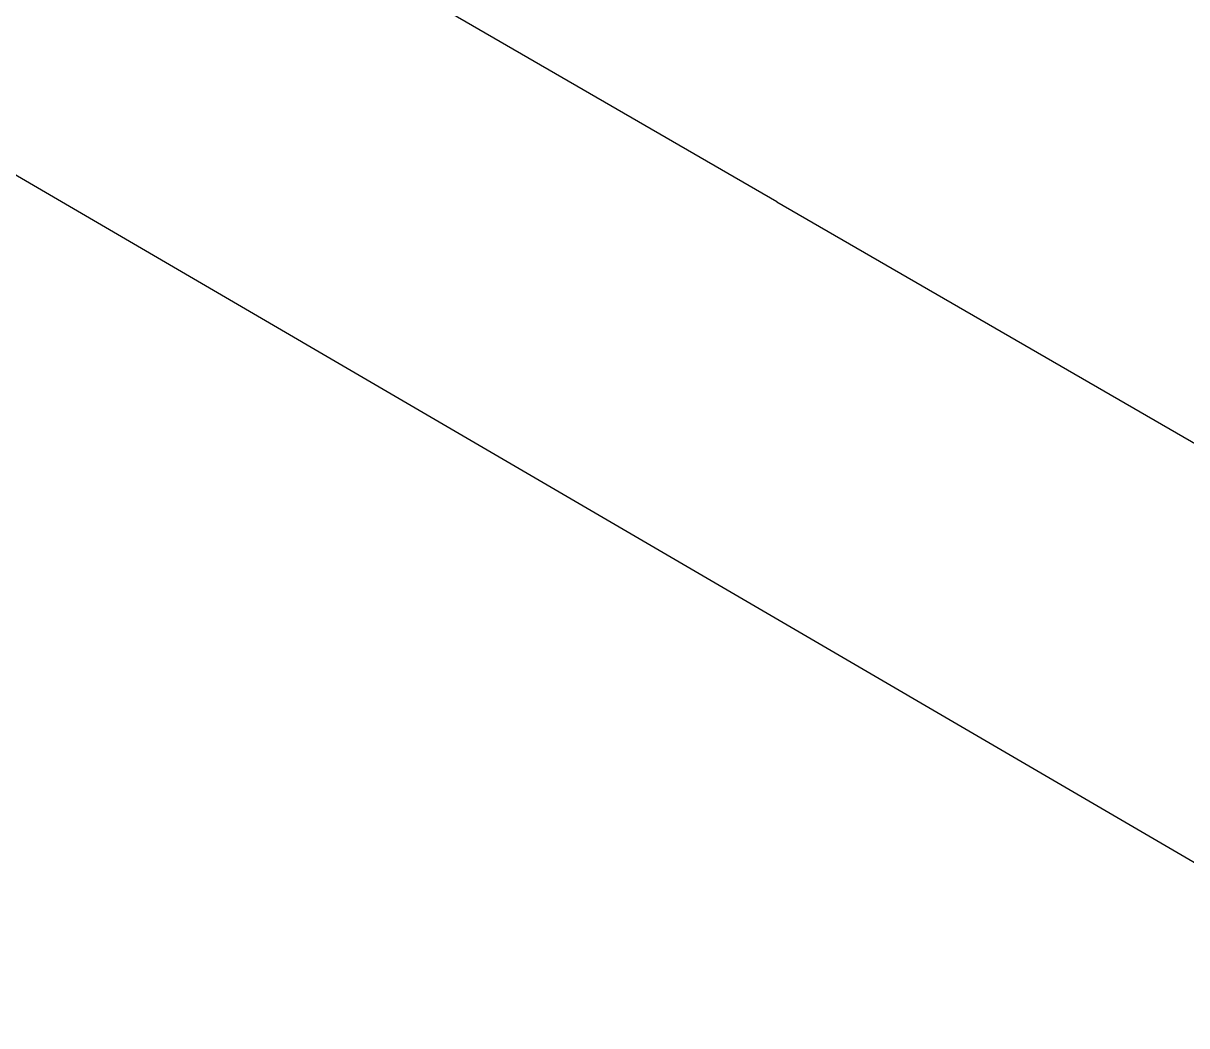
# Model space of a CAD drawing. Extents: x -1392 to 5791, y -3809 to 1722.
# Drawn here: x 973.9 to 1038.8, y -2898.5 to -2842.6 of the extents above; entities that cross this region are included whole.
import ezdxf

# ---------------------------------------------------------------- set-up
doc = ezdxf.new("R2010")
doc.units = 0
doc.header["$MEASUREMENT"] = 0
for name, color, linetype, lineweight in [('G-ANNO-TTLB', 7, 'Continuous', 0), ('TYVEK', 7, 'Continuous', 0), ('WALL SCRATCH', 7, 'Continuous', 0)]:
    doc.layers.add(name, color=color, linetype=linetype, lineweight=lineweight)

msp = doc.modelspace()

# ---------------------------------------------------------------- hatches: boundary and pattern name
at = {"layer": 'G-ANNO-TTLB', "true_color": 0xff00ff, "transparency": 33554687}
h = msp.add_hatch(color=6, dxfattribs=at)
edge = h.paths.add_edge_path()
edge.add_spline(control_points=[(1773.018, -3692.604), (1773.018, -3692.604), (-1156.5, -3692.604), (-1156.5, -3692.604), (-1156.5, -3692.604), (-1156.5, -1235.604), (-1156.5, -1235.604), (-1156.5, -1235.604), (1773.018, -1235.604), (1773.018, -1235.604), (1773.018, -1235.604), (1773.018, -3692.604), (1773.018, -3692.604)], knot_values=[0, 0, 0, 0, 1, 1, 1, 2, 2, 2, 3, 3, 3, 4, 4, 4, 4], degree=3, periodic=0)
edge = h.paths.add_edge_path()
edge.add_spline(control_points=[(-1147.5, -1244.604), (-1147.5, -1244.604), (-1147.5, -3683.604), (-1147.5, -3683.604), (-1147.5, -3683.604), (1764.018, -3683.604), (1764.018, -3683.604), (1764.018, -3683.604), (1764.018, -1244.604), (1764.018, -1244.604), (1764.018, -1244.604), (-1147.5, -1244.604), (-1147.5, -1244.604)], knot_values=[0, 0, 0, 0, 1, 1, 1, 2, 2, 2, 3, 3, 3, 4, 4, 4, 4], degree=3, periodic=0)
edge.add_line((-1147.5, -1244.604), (-1147.5, -1244.604))

# ---------------------------------------------------------------- linework, layer by layer
at = {"layer": 'G-ANNO-TTLB'}
for points in [[(1773.018, -3692.604), (1773.018, -3692.604), (-1156.5, -3692.604), (-1156.5, -3692.604), (-1156.5, -3692.604), (-1156.5, -1235.604), (-1156.5, -1235.604), (-1156.5, -1235.604), (1773.018, -1235.604), (1773.018, -1235.604), (1773.018, -1235.604), (1773.018, -3692.604), (1773.018, -3692.604)], [(-1147.5, -1244.604), (-1147.5, -1244.604), (-1147.5, -3683.604), (-1147.5, -3683.604), (-1147.5, -3683.604), (1764.018, -3683.604), (1764.018, -3683.604), (1764.018, -3683.604), (1764.018, -1244.604), (1764.018, -1244.604), (1764.018, -1244.604), (-1147.5, -1244.604), (-1147.5, -1244.604)]]:
    msp.add_open_spline(points, degree=3, knots=[0, 0, 0, 0, 1, 1, 1, 2, 2, 2, 3, 3, 3, 4, 4, 4, 4], dxfattribs=at)
at = {"layer": 'TYVEK', "color": 4, "lineweight": 25, "true_color": 0x00ffff}
for q in [(984.946, -2834.616), (1054.008, -2874.567)]:
    msp.add_line((1015.95, -2852.551), q, dxfattribs=at)
at = {"layer": 'WALL SCRATCH', "color": 18, "lineweight": 25, "true_color": 0x000000}
msp.add_line((959.153, -2842.695), (1128.438, -2941.439), dxfattribs=at)
at = {"layer": 'WALL SCRATCH', "color": 1, "lineweight": 25, "true_color": 0xff0000}
msp.add_lwpolyline([(996.004, -2859.531)], dxfattribs=at)

doc.saveas('drawing.dxf')
